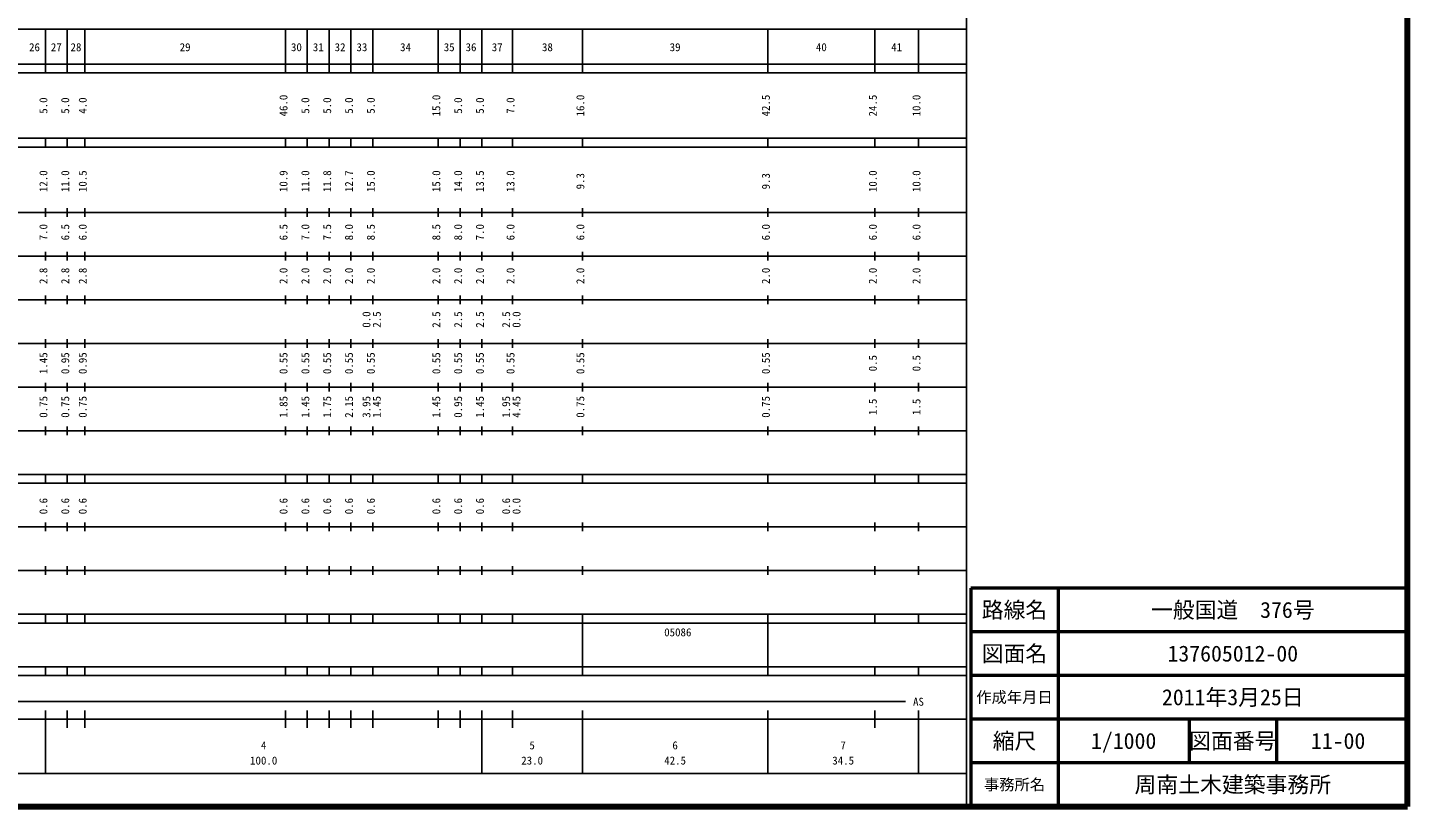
# Model space of a CAD drawing. Units: millimetres on the paper, enlarged 1000 times. Extents: x 40000 to 680000, y 20000 to 380000.
# Drawn here: x 363919 to 680000, y 20000 to 198357 of the extents above; entities that cross this region are included whole.
import ezdxf
from ezdxf.enums import TextEntityAlignment as Align

# ---------------------------------------------------------------- set-up
doc = ezdxf.new("R2010")
doc.units = ezdxf.units.MM
doc.header["$LTSCALE"] = 1000
for name, color, linetype, lineweight in [('M-TTL', 2, 'Continuous', 140), ('M-TTL-BAND', 7, 'Continuous', 25), ('M-TTL-FRAM', 2, 'Continuous', 50), ('M-TTL-LINE', 7, 'Continuous', 50)]:
    doc.layers.add(name, color=color, linetype=linetype, lineweight=lineweight)
doc.layers.add('M-TTL-TXT', color=7, linetype='Continuous')
doc.styles.add('ＭＳ ゴシック', font='')
doc.styles.get('ＭＳ ゴシック').set_extended_font_data('MS Gothic')

msp = doc.modelspace()

# ---------------------------------------------------------------- linework, layer by layer
at = {"layer": 'M-TTL'}
for p, q in [((680000, 20000), (680000, 380000)), ((40000, 20000), (680000, 20000))]:
    msp.add_line(p, q, dxfattribs=at)
at = {"layer": 'M-TTL-BAND'}
for p, q in [((579000, 20000), (579000, 370000)), ((68000, 198000), (579000, 198000)), ((368000, 188000), (368000, 198000)), ((373000, 188000), (373000, 198000)), ((377000, 188000), (377000, 198000)), ((423000, 188000), (423000, 198000)), ((428000, 188000), (428000, 198000)), ((433000, 188000), (433000, 198000)), ((438000, 188000), (438000, 198000)), ((443000, 188000), (443000, 198000)), ((458000, 188000), (458000, 198000)), ((463000, 188000), (463000, 198000)), ((468000, 188000), (468000, 198000)), ((475000, 188000), (475000, 198000)), ((491000, 188000), (491000, 198000)), ((533500, 188000), (533500, 198000)), ((558000, 188000), (558000, 198000)), ((568000, 188000), (568000, 198000)), ((40000, 190000), (579000, 190000)), ((40000, 188000), (579000, 188000)), ((40000, 173000), (579000, 173000)), ((40000, 171000), (579000, 171000)), ((368000, 171000), (368000, 173000)), ((373000, 171000), (373000, 173000)), ((377000, 171000), (377000, 173000)), ((423000, 171000), (423000, 173000)), ((428000, 171000), (428000, 173000)), ((433000, 171000), (433000, 173000)), ((438000, 171000), (438000, 173000)), ((443000, 171000), (443000, 173000)), ((458000, 171000), (458000, 173000)), ((463000, 171000), (463000, 173000)), ((468000, 171000), (468000, 173000)), ((475000, 171000), (475000, 173000)), ((491000, 171000), (491000, 173000)), ((533500, 171000), (533500, 173000)), ((558000, 171000), (558000, 173000)), ((568000, 171000), (568000, 173000)), ((40000, 156000), (579000, 156000)), ((368000, 155000), (368000, 157000)), ((373000, 155000), (373000, 157000)), ((377000, 155000), (377000, 157000)), ((423000, 155000), (423000, 157000)), ((428000, 155000), (428000, 157000)), ((433000, 155000), (433000, 157000)), ((438000, 155000), (438000, 157000)), ((443000, 155000), (443000, 157000)), ((458000, 155000), (458000, 157000)), ((463000, 155000), (463000, 157000)), ((468000, 155000), (468000, 157000)), ((475000, 155000), (475000, 157000)), ((491000, 155000), (491000, 157000)), ((533500, 155000), (533500, 157000)), ((558000, 155000), (558000, 157000)), ((568000, 155000), (568000, 157000)), ((46000, 146000), (579000, 146000)), ((368000, 145000), (368000, 147000)), ((373000, 145000), (373000, 147000)), ((377000, 145000), (377000, 147000)), ((423000, 145000), (423000, 147000)), ((428000, 145000), (428000, 147000)), ((433000, 145000), (433000, 147000)), ((438000, 145000), (438000, 147000)), ((443000, 145000), (443000, 147000)), ((458000, 145000), (458000, 147000)), ((463000, 145000), (463000, 147000)), ((468000, 145000), (468000, 147000)), ((475000, 145000), (475000, 147000)), ((491000, 145000), (491000, 147000)), ((533500, 145000), (533500, 147000)), ((558000, 145000), (558000, 147000)), ((568000, 145000), (568000, 147000)), ((52000, 136000), (579000, 136000)), ((368000, 135000), (368000, 137000)), ((373000, 135000), (373000, 137000)), ((377000, 135000), (377000, 137000)), ((423000, 135000), (423000, 137000)), ((428000, 135000), (428000, 137000)), ((433000, 135000), (433000, 137000)), ((438000, 135000), (438000, 137000)), ((443000, 135000), (443000, 137000)), ((458000, 135000), (458000, 137000)), ((463000, 135000), (463000, 137000)), ((468000, 135000), (468000, 137000)), ((475000, 135000), (475000, 137000)), ((491000, 135000), (491000, 137000)), ((533500, 135000), (533500, 137000)), ((558000, 135000), (558000, 137000)), ((568000, 135000), (568000, 137000)), ((368000, 125000), (368000, 127000)), ((373000, 125000), (373000, 127000)), ((377000, 125000), (377000, 127000)), ((423000, 125000), (423000, 127000)), ((428000, 125000), (428000, 127000)), ((433000, 125000), (433000, 127000)), ((438000, 125000), (438000, 127000)), ((443000, 125000), (443000, 127000)), ((458000, 125000), (458000, 127000)), ((463000, 125000), (463000, 127000)), ((468000, 125000), (468000, 127000)), ((475000, 125000), (475000, 127000)), ((491000, 125000), (491000, 127000)), ((533500, 125000), (533500, 127000)), ((558000, 125000), (558000, 127000)), ((568000, 125000), (568000, 127000)), ((46000, 126000), (579000, 126000)), ((368000, 115000), (368000, 117000)), ((373000, 115000), (373000, 117000)), ((377000, 115000), (377000, 117000)), ((423000, 115000), (423000, 117000)), ((428000, 115000), (428000, 117000)), ((433000, 115000), (433000, 117000)), ((438000, 115000), (438000, 117000)), ((443000, 115000), (443000, 117000)), ((458000, 115000), (458000, 117000)), ((463000, 115000), (463000, 117000)), ((468000, 115000), (468000, 117000)), ((475000, 115000), (475000, 117000)), ((491000, 115000), (491000, 117000)), ((533500, 115000), (533500, 117000)), ((558000, 115000), (558000, 117000)), ((568000, 115000), (568000, 117000)), ((52000, 116000), (579000, 116000)), ((46000, 106000), (579000, 106000)), ((368000, 105000), (368000, 107000)), ((373000, 105000), (373000, 107000)), ((377000, 105000), (377000, 107000)), ((423000, 105000), (423000, 107000)), ((428000, 105000), (428000, 107000)), ((433000, 105000), (433000, 107000)), ((438000, 105000), (438000, 107000)), ((443000, 105000), (443000, 107000)), ((458000, 105000), (458000, 107000)), ((463000, 105000), (463000, 107000)), ((468000, 105000), (468000, 107000)), ((475000, 105000), (475000, 107000)), ((491000, 105000), (491000, 107000)), ((533500, 105000), (533500, 107000)), ((558000, 105000), (558000, 107000)), ((568000, 105000), (568000, 107000)), ((40000, 96000), (579000, 96000)), ((368000, 94000), (368000, 96000)), ((373000, 94000), (373000, 96000)), ((377000, 94000), (377000, 96000)), ((423000, 94000), (423000, 96000)), ((428000, 94000), (428000, 96000)), ((433000, 94000), (433000, 96000)), ((438000, 94000), (438000, 96000)), ((443000, 94000), (443000, 96000)), ((458000, 94000), (458000, 96000)), ((463000, 94000), (463000, 96000)), ((468000, 94000), (468000, 96000)), ((475000, 94000), (475000, 96000)), ((491000, 94000), (491000, 96000)), ((533500, 94000), (533500, 96000)), ((558000, 94000), (558000, 96000)), ((568000, 94000), (568000, 96000)), ((40000, 94000), (579000, 94000)), ((49000, 84000), (579000, 84000)), ((368000, 83000), (368000, 85000)), ((373000, 83000), (373000, 85000)), ((377000, 83000), (377000, 85000)), ((423000, 83000), (423000, 85000)), ((428000, 83000), (428000, 85000)), ((433000, 83000), (433000, 85000)), ((438000, 83000), (438000, 85000)), ((443000, 83000), (443000, 85000)), ((458000, 83000), (458000, 85000)), ((463000, 83000), (463000, 85000)), ((468000, 83000), (468000, 85000)), ((475000, 83000), (475000, 85000)), ((491000, 83000), (491000, 85000)), ((533500, 83000), (533500, 85000)), ((558000, 83000), (558000, 85000)), ((568000, 83000), (568000, 85000)), ((40000, 74000), (579000, 74000)), ((368000, 73000), (368000, 75000)), ((373000, 73000), (373000, 75000)), ((377000, 73000), (377000, 75000)), ((423000, 73000), (423000, 75000)), ((428000, 73000), (428000, 75000)), ((433000, 73000), (433000, 75000)), ((438000, 73000), (438000, 75000)), ((443000, 73000), (443000, 75000)), ((458000, 73000), (458000, 75000)), ((463000, 73000), (463000, 75000)), ((468000, 73000), (468000, 75000)), ((475000, 73000), (475000, 75000)), ((491000, 73000), (491000, 75000)), ((533500, 73000), (533500, 75000)), ((558000, 73000), (558000, 75000)), ((568000, 73000), (568000, 75000)), ((40000, 64000), (579000, 64000)), ((368000, 62000), (368000, 64000)), ((373000, 62000), (373000, 64000)), ((377000, 62000), (377000, 64000)), ((423000, 62000), (423000, 64000)), ((428000, 62000), (428000, 64000)), ((433000, 62000), (433000, 64000)), ((438000, 62000), (438000, 64000)), ((443000, 62000), (443000, 64000)), ((458000, 62000), (458000, 64000)), ((463000, 62000), (463000, 64000)), ((468000, 62000), (468000, 64000)), ((475000, 62000), (475000, 64000)), ((491000, 62000), (491000, 64000)), ((533500, 62000), (533500, 64000)), ((558000, 62000), (558000, 64000)), ((568000, 62000), (568000, 64000)), ((40000, 62000), (579000, 62000)), ((491000, 52000), (491000, 62000)), ((533500, 52000), (533500, 62000)), ((40000, 52000), (579000, 52000)), ((368000, 50000), (368000, 52000)), ((373000, 50000), (373000, 52000)), ((377000, 50000), (377000, 52000)), ((423000, 50000), (423000, 52000)), ((428000, 50000), (428000, 52000)), ((433000, 50000), (433000, 52000)), ((438000, 50000), (438000, 52000)), ((443000, 50000), (443000, 52000)), ((458000, 50000), (458000, 52000)), ((463000, 50000), (463000, 52000)), ((468000, 50000), (468000, 52000)), ((475000, 50000), (475000, 52000)), ((491000, 50000), (491000, 52000)), ((533500, 50000), (533500, 52000)), ((558000, 50000), (558000, 52000)), ((568000, 50000), (568000, 52000)), ((40000, 50000), (579000, 50000)), ((71000, 44000), (565000, 44000)), ((368000, 27500), (368000, 42000)), ((373000, 38000), (373000, 42000)), ((377000, 38000), (377000, 42000)), ((423000, 38000), (423000, 42000)), ((428000, 38000), (428000, 42000)), ((433000, 38000), (433000, 42000)), ((438000, 38000), (438000, 42000)), ((443000, 38000), (443000, 42000)), ((458000, 38000), (458000, 42000)), ((463000, 38000), (463000, 42000)), ((468000, 27500), (468000, 42000)), ((475000, 38000), (475000, 42000)), ((491000, 27500), (491000, 42000)), ((533500, 27500), (533500, 42000)), ((558000, 38000), (558000, 42000)), ((568000, 27500), (568000, 42000)), ((40000, 40000), (579000, 40000)), ((68000, 27500), (579000, 27500))]:
    msp.add_line(p, q, dxfattribs=at)
at = {"layer": 'M-TTL-FRAM'}
for p, q in [((680000, 70000), (580000, 70000)), ((580000, 70000), (580000, 20000))]:
    msp.add_line(p, q, dxfattribs=at)
at = {"layer": 'M-TTL-LINE'}
for p, q in [((600000, 70000), (600000, 20000)), ((680000, 60000), (580000, 60000)), ((680000, 50000), (580000, 50000)), ((680000, 40000), (580000, 40000)), ((630000, 40000), (630000, 30000)), ((650000, 40000), (650000, 30000)), ((680000, 30000), (580000, 30000))]:
    msp.add_line(p, q, dxfattribs=at)

# ---------------------------------------------------------------- texts
at = {"layer": 'M-TTL-BAND', "style": 'ＭＳ ゴシック'}
for s, p in [('26', (365500, 192405)), ('27', (370500, 192405)), ('28', (375000, 192405)), ('29', (400000, 192405)), ('30', (425500, 192405)), ('31', (430500, 192405)), ('32', (435500, 192405)), ('33', (440500, 192405)), ('34', (450500, 192405)), ('35', (460500, 192405)), ('36', (465500, 192405)), ('37', (471500, 192405)), ('38', (483000, 192405)), ('39', (512250, 192405)), ('40', (545750, 192405)), ('41', (563000, 192405)), ('AS', (568000, 42500)), ('4', (418000, 32523)), ('5', (479500, 32523)), ('6', (512250, 32523)), ('7', (550750, 32523)), ('100.0', (418000, 29033)), ('23.0', (479500, 29033)), ('42.5', (512250, 29033)), ('34.5', (550750, 29033))]:
    msp.add_text(s, height=1833, dxfattribs=at).set_placement(p, align=Align.BOTTOM_CENTER)
for s, p in [('5.0', (369000, 180500)), ('5.0', (374000, 180500)), ('4.0', (378000, 180500)), ('46.0', (424000, 180500)), ('5.0', (429000, 180500)), ('5.0', (434000, 180500)), ('5.0', (439000, 180500)), ('5.0', (444000, 180500)), ('15.0', (459000, 180500)), ('5.0', (464000, 180500)), ('5.0', (469000, 180500)), ('7.0', (476000, 180500)), ('16.0', (492000, 180500)), ('42.5', (534500, 180500)), ('24.5', (559000, 180500)), ('10.0', (569000, 180500)), ('12.0', (369000, 163174)), ('11.0', (374000, 163174)), ('10.5', (378000, 163174)), ('10.9', (424000, 163174)), ('11.0', (429000, 163174)), ('11.8', (434000, 163174)), ('12.7', (439000, 163174)), ('15.0', (444000, 163174)), ('15.0', (459000, 163174)), ('14.0', (464000, 163174)), ('13.5', (469000, 163174)), ('13.0', (476000, 163174)), ('9.3', (492000, 163174)), ('9.3', (534500, 163174)), ('10.0', (559000, 163174)), ('10.0', (569000, 163174)), ('7.0', (369000, 151500)), ('6.5', (374000, 151500)), ('6.0', (378000, 151500)), ('6.5', (424000, 151500)), ('7.0', (429000, 151500)), ('7.5', (434000, 151500)), ('8.0', (439000, 151500)), ('8.5', (444000, 151500)), ('8.5', (459000, 151500)), ('8.0', (464000, 151500)), ('7.0', (469000, 151500)), ('6.0', (476000, 151500)), ('6.0', (492000, 151500)), ('6.0', (534500, 151500)), ('6.0', (559000, 151500)), ('6.0', (569000, 151500)), ('2.8', (369000, 141500)), ('2.8', (374000, 141500)), ('2.8', (378000, 141500)), ('2.0', (424000, 141500)), ('2.0', (429000, 141500)), ('2.0', (434000, 141500)), ('2.0', (439000, 141500)), ('2.0', (444000, 141500)), ('2.0', (459000, 141500)), ('2.0', (464000, 141500)), ('2.0', (469000, 141500)), ('2.0', (476000, 141500)), ('2.0', (492000, 141500)), ('2.0', (534500, 141500)), ('2.0', (559000, 141500)), ('2.0', (569000, 141500)), ('0.0', (443000, 131500)), ('2.5', (445370, 131500)), ('2.5', (459000, 131500)), ('2.5', (464000, 131500)), ('2.5', (469000, 131500)), ('2.5', (475000, 131500)), ('0.0', (477370, 131500)), ('1.45', (369000, 121500)), ('0.95', (374000, 121500)), ('0.95', (378000, 121500)), ('0.55', (424000, 121500)), ('0.55', (429000, 121500)), ('0.55', (434000, 121500)), ('0.55', (439000, 121500)), ('0.55', (444000, 121500)), ('0.55', (459000, 121500)), ('0.55', (464000, 121500)), ('0.55', (469000, 121500)), ('0.55', (476000, 121500)), ('0.55', (492000, 121500)), ('0.55', (534500, 121500)), ('0.5', (559000, 121500)), ('0.5', (569000, 121500)), ('0.75', (369000, 111500)), ('0.75', (374000, 111500)), ('0.75', (378000, 111500)), ('1.85', (424000, 111500)), ('1.45', (429000, 111500)), ('1.75', (434000, 111500)), ('2.15', (439000, 111500)), ('3.95', (443000, 111500)), ('1.45', (445370, 111500)), ('1.45', (459000, 111500)), ('0.95', (464000, 111500)), ('1.45', (469000, 111500)), ('1.95', (475000, 111500)), ('4.45', (477370, 111500)), ('0.75', (492000, 111500)), ('0.75', (534500, 111500)), ('1.5', (559000, 111500)), ('1.5', (569000, 111500)), ('0.6', (369000, 88764)), ('0.6', (374000, 88764)), ('0.6', (378000, 88764)), ('0.6', (424000, 88764)), ('0.6', (429000, 88764)), ('0.6', (434000, 88764)), ('0.6', (439000, 88764)), ('0.6', (444000, 88764)), ('0.6', (459000, 88764)), ('0.6', (464000, 88764)), ('0.6', (469000, 88764)), ('0.6', (475000, 88764)), ('0.0', (477370, 88764))]:
    msp.add_text(s, height=1833, rotation=90, dxfattribs=at).set_placement(p, align=Align.BOTTOM_CENTER)
msp.add_text('05086', height=1833, dxfattribs=at).set_placement((509750, 58405), align=Align.BOTTOM_LEFT)
at = {"layer": 'M-TTL-TXT', "style": 'ＭＳ ゴシック'}
for s, height, p in [('路線名', 3666, (590000, 65000)), ('路線名', 3666, (590000, 65000)), ('一般国道\u3000376号', 3666, (640000, 65000)), ('図面名', 3666, (590000, 55000)), ('図面名', 3666, (590000, 55000)), ('137605012-00', 3666, (640000, 55000)), ('作成年月日', 2566, (590000, 45000)), ('作成年月日', 2566, (590000, 45000)), ('2011年3月25日', 3666, (640000, 45000)), ('縮尺', 3666, (590000, 35000)), ('縮尺', 3666, (590000, 35000)), ('1/1000', 3666, (615000, 35000)), ('図面番号', 3666, (640000, 35000)), ('図面番号', 3666, (640000, 35000)), ('11-00', 3666, (664125, 35000)), ('事務所名', 2566, (590000, 25000)), ('事務所名', 2566, (590000, 25000)), ('周南土木建築事務所', 3666, (640000, 25000))]:
    msp.add_text(s, height=height, dxfattribs=at).set_placement(p, align=Align.MIDDLE_CENTER)

doc.saveas('drawing.dxf')
